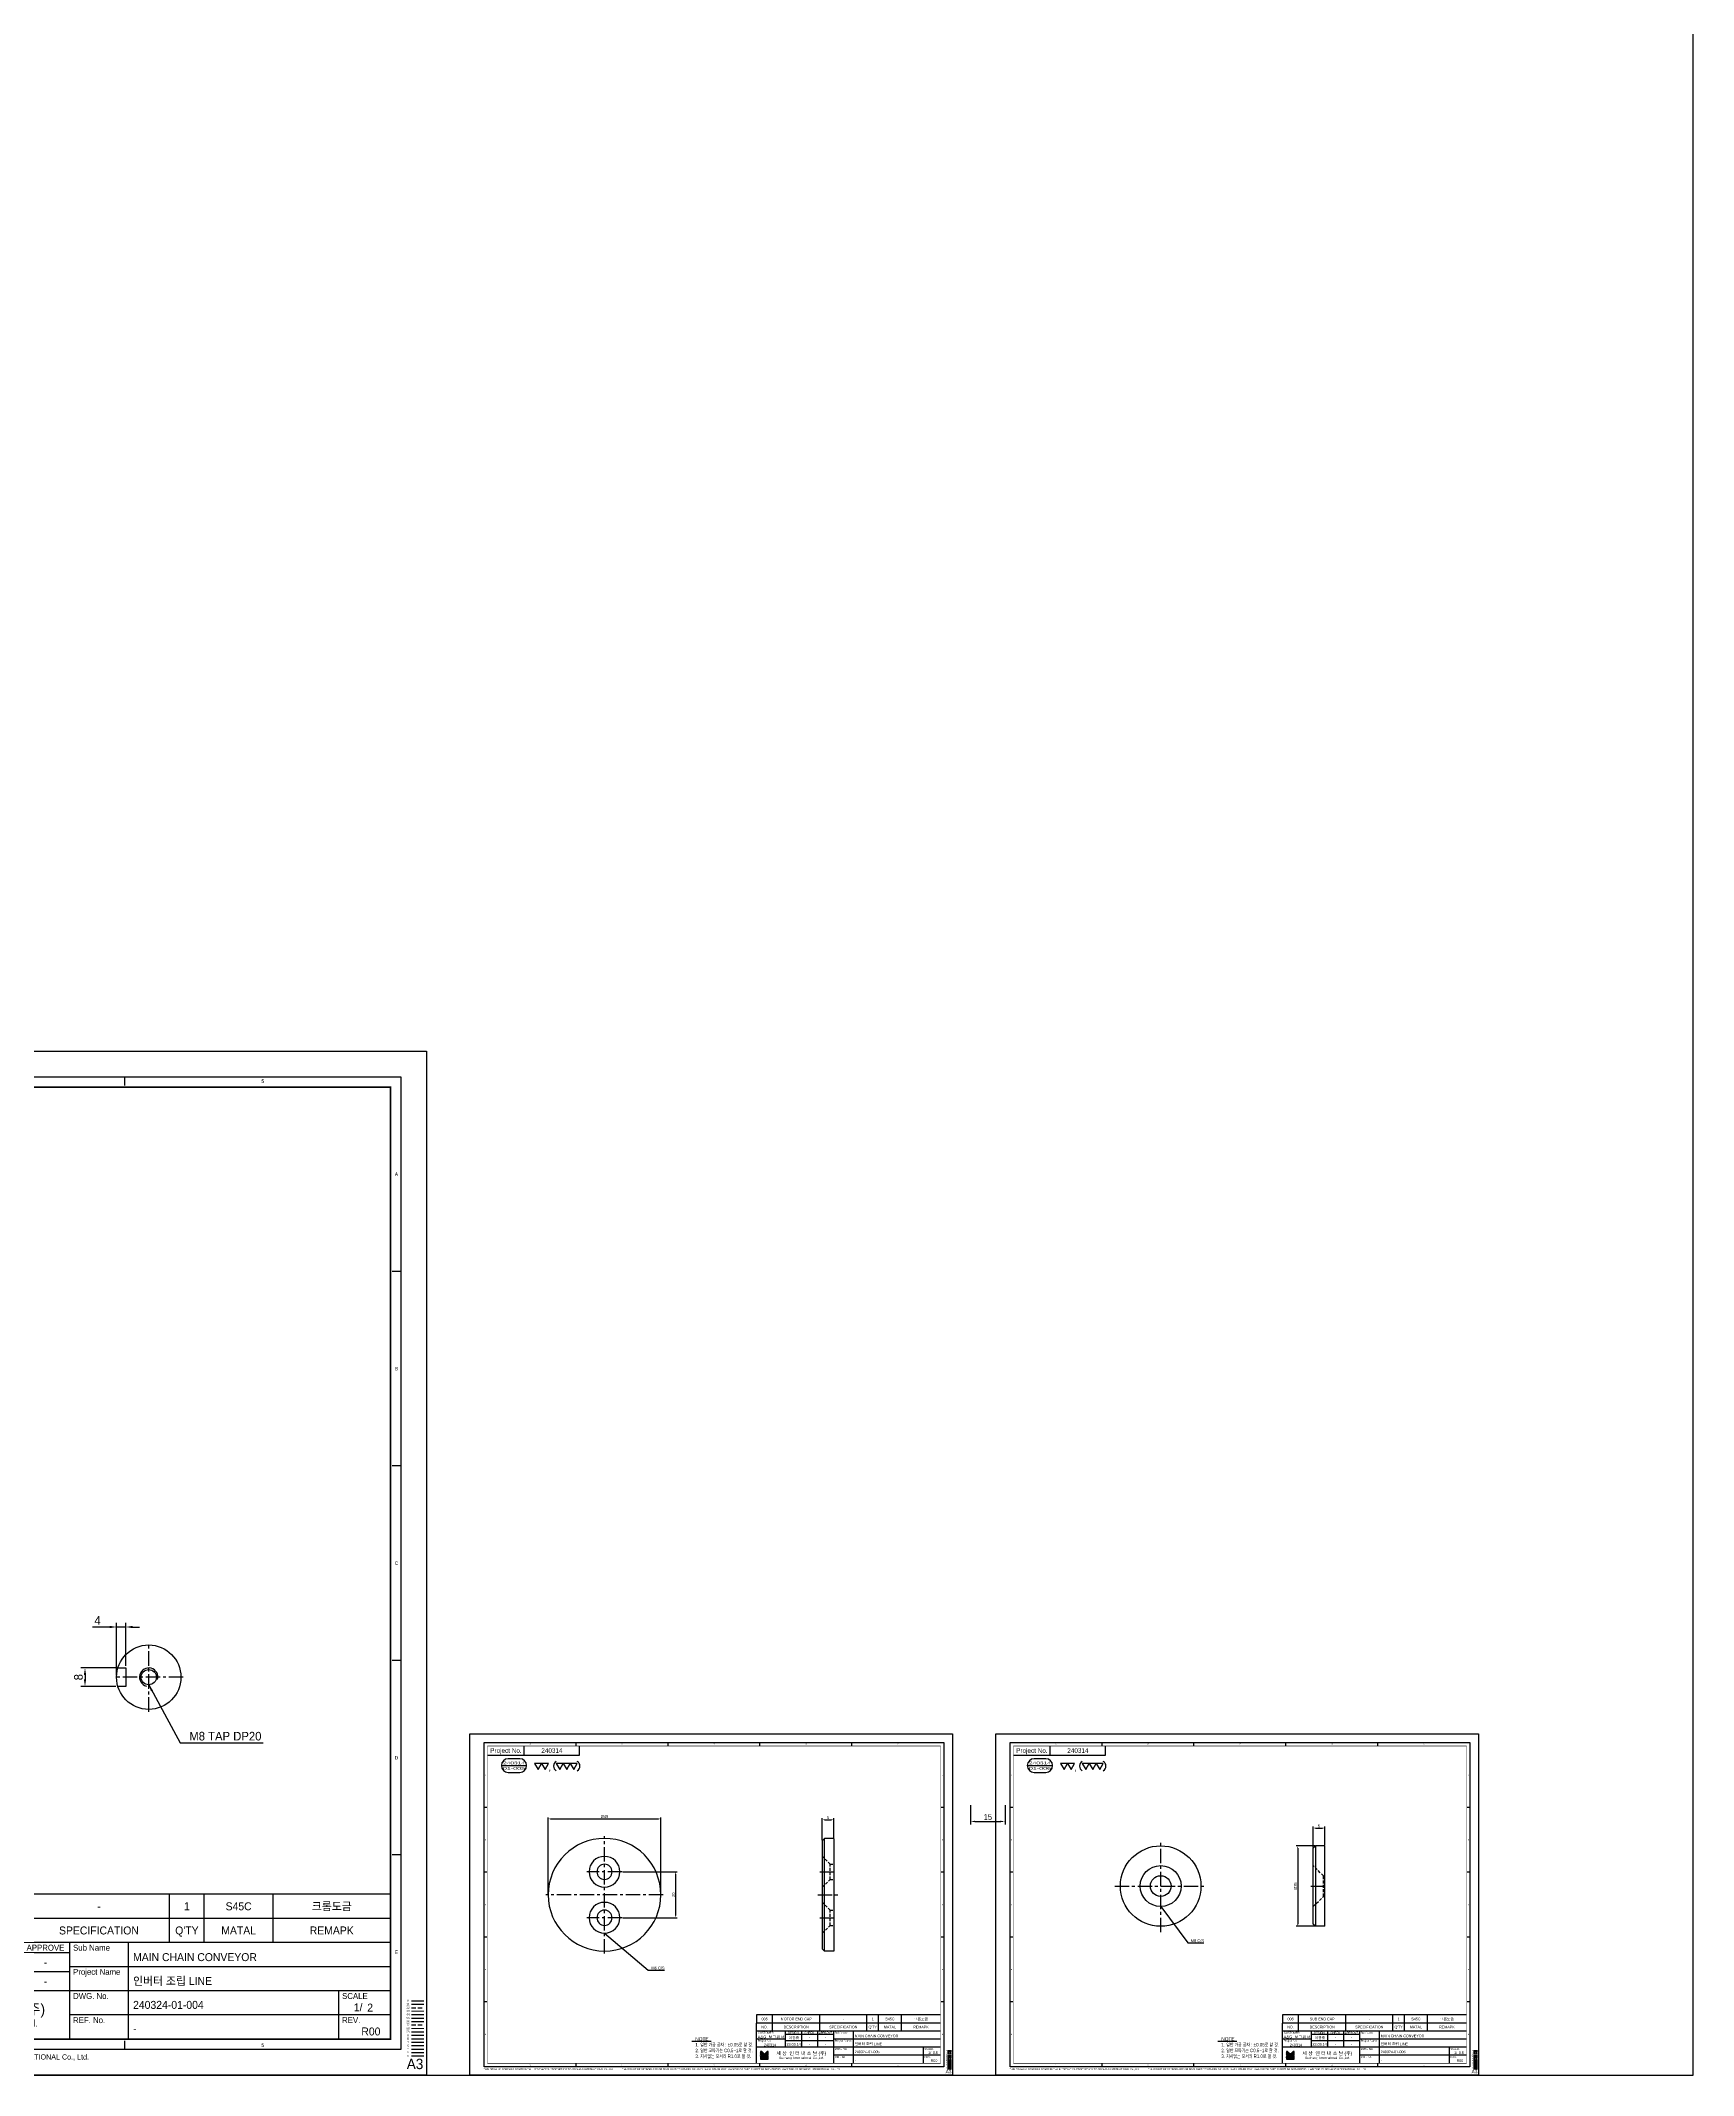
# Model space of a CAD drawing. Header units: inches. Extents: x 0 to 77285, y -118 to 40065.
# Drawn here: x 73954 to 74673, y -118 to 767 of the extents above; entities that cross this region are included whole.
import ezdxf
from ezdxf.enums import TextEntityAlignment as Align

# ---------------------------------------------------------------- set-up
doc = ezdxf.new("R2010")
doc.units = ezdxf.units.IN
doc.header["$LTSCALE"] = 5
doc.header["$MEASUREMENT"] = 0
for name, pattern in [('CENTER', [2, 1.25, -0.25, 0.25, -0.25]), ('HIDDEN', [0.375, 0.25, -0.125]), ('PHANTOM', [2.5, 1.25, -0.25, 0.25, -0.25, 0.25, -0.25])]:
    doc.linetypes.add(name, pattern=pattern)
for name, color, linetype in [('11', 1, 'CENTER'), ('22', 2, 'HIDDEN'), ('44', 4, 'Continuous'), ('55', 5, 'Continuous'), ('66', 6, 'PHANTOM'), ('77', 40, 'HIDDEN'), ('99', 181, 'Continuous'), ('A', 8, 'Continuous'), ('B', 123, 'Continuous'), ('D', 3, 'Continuous'), ('G', 231, 'Continuous'), ('T', 3, 'Continuous'), ('VV', 1, 'Continuous'), ('Y', 60, 'Continuous')]:
    doc.layers.add(name, color=color, linetype=linetype)
doc.layers.add('33', color=3, linetype='PHANTOM', lineweight=9)
doc.layers.add('88', color=35, linetype='Continuous', lineweight=5)
doc.styles.add('SCI', font='')
doc.styles.get('SCI').set_extended_font_data('Gulim')
doc.dimstyles.new('SCH', dxfattribs={"dimtxt": 2.5, "dimasz": 2, "dimexe": 1.25, "dimexo": 0.625, "dimtad": 1, "dimdec": 8, "dimtxsty": 'SCI', "dimcen": 2.5, "dimclrd": 4, "dimclre": 4, "dimclrt": 7, "dimadec": 8, "dimazin": 2, "dimtfac": 1, "dimtdec": 8, "dimtmove": 0, "dimatfit": 3, "dimfxl": 1, "dimarcsym": 0})

# ---------------------------------------------------------------- blocks, each defined once
blk = doc.blocks.new('A$Cac560e52')
for p, q in [((-4, 10), (-4, 13.42)), ((4, 10), (-4, 10)), ((4, 13.42), (4, 10))]:
    blk.add_line(p, q)
for radius in [14, 3.32]:
    blk.add_circle((0, 0), radius)
at = {"layer": '11'}
for p, q in [((0, -15), (0, 15)), ((-15, 0), (15, 0))]:
    blk.add_line(p, q, dxfattribs=at)
at = {"layer": 'T'}
blk.add_arc((0, 0), 4, 255, 165, dxfattribs=at)
blk = doc.blocks.new('A$Cce9cdc74')
for radius in [17.5, 8.9, 4.5]:
    blk.add_circle((0, 0), radius)
at = {"layer": '11'}
for p, q in [((0, -20), (0, 20)), ((-20, 0), (20, 0))]:
    blk.add_line(p, q, dxfattribs=at)
blk = doc.blocks.new('A$C184b4f30')
for centre, radius in [((0, -10), 24.5), ((0, 0), 6.7), ((0, 0), 3.3), ((0, -20), 6.7), ((0, -20), 3.3)]:
    blk.add_circle(centre, radius)
at = {"layer": '11'}
for p, q in [((0, -35.5), (0, 15.5)), ((-7.7, 0), (7.7, 0)), ((-25.5, -10), (25.5, -10)), ((-7.7, -20), (7.7, -20))]:
    blk.add_line(p, q, dxfattribs=at)
blk = doc.blocks.new('A$Cb686dc58')
for p, q in [((0, 17.5), (0, -17.5)), ((0, 17.5), (4, 17.5)), ((4, 17.5), (5, 16.5)), ((4, -17.5), (4, 17.5)), ((5, 16.5), (5, -16.5)), ((0, -17.5), (4, -17.5)), ((4, -17.5), (5, -16.5))]:
    blk.add_line(p, q)
at = {"layer": '11'}
blk.add_line((6, 0), (-1, 0), dxfattribs=at)
at = {"layer": '22'}
for p, q in [((5, 8.9), (0.6, 4.5)), ((0.6, 4.5), (0, 4.5)), ((0.6, 4.5), (0.6, -4.5)), ((0.6, -4.5), (0, -4.5)), ((0.6, -4.5), (5, -8.9))]:
    blk.add_line(p, q, dxfattribs=at)
blk = doc.blocks.new('J2')
for p, q in [((0, 2.25), (-2.6, 2.25)), ((-2.6, 2.25), (-1.3, 0)), ((-1.3, 0), (0, 2.25)), ((2.6, 2.25), (0, 2.25)), ((0, 2.25), (1.3, 0)), ((1.3, 0), (2.6, 2.25))]:
    blk.add_line(p, q)
blk = doc.blocks.new('J3')
for p, q in [((-3.9, 2.25), (-2.6, 0)), ((-1.3, 2.25), (-3.9, 2.25)), ((-2.6, 0), (-1.3, 2.25)), ((-1.3, 2.25), (0, 0)), ((1.3, 2.25), (-1.3, 2.25)), ((0, 0), (1.3, 2.25)), ((1.3, 2.25), (2.6, 0)), ((3.9, 2.25), (1.3, 2.25)), ((2.6, 0), (3.9, 2.25))]:
    blk.add_line(p, q)
blk = doc.blocks.new('A$C645fd8c3')
at = {"linetype": 'Continuous'}
h = blk.add_hatch(dxfattribs=at)
h.set_pattern_fill('ANSI31', color=5, scale=0.563055, style=0)
h.set_pattern_definition([(45, (-482.600826, -378.99261), (-0.04976753, 0.04976753), [])])
h.paths.add_polyline_path([(259.73, -279.27), (259.73, -276.17), (258.74, -276.17), (256.35, -278.56), (253.96, -276.17), (252.97, -276.17), (252.97, -279.27)])
h.paths.add_polyline_path([(252.97, -279.83), (252.97, -282.93), (259.73, -282.93), (259.73, -279.83)])
at = {"color": 2}
for p, q in [((12.5, -289.5), (12.5, -7.5)), ((12.5, -7.5), (412.5, -7.5)), ((92.5, -10), (92.5, -7.5)), ((172.5, -10), (172.5, -7.5)), ((252.5, -10), (252.5, -7.5)), ((332.5, -10), (332.5, -7.5)), ((412.5, -7.5), (412.5, -289.5)), ((15, -63.9), (12.5, -63.9)), ((412.5, -63.9), (410, -63.9)), ((15, -120.3), (12.5, -120.3)), ((412.5, -120.3), (410, -120.3)), ((15, -176.7), (12.5, -176.7)), ((412.5, -176.7), (410, -176.7)), ((15, -233.1), (12.5, -233.1)), ((412.5, -233.1), (410, -233.1)), ((92.5, -289.5), (92.5, -287)), ((172.5, -289.5), (172.5, -287)), ((252.5, -289.5), (252.5, -287)), ((332.5, -289.5), (332.5, -287)), ((412.5, -289.5), (12.5, -289.5))]:
    blk.add_line(p, q, dxfattribs=at)
at = {"color": 40}
for p, q in [((47.5, -18.5), (47.5, -10.5)), ((95.5, -18.5), (95.5, -10.5))]:
    blk.add_line(p, q, dxfattribs=at)
at = {"color": 7, "linetype": 'Continuous'}
blk.add_line((27.52, -27.62), (49.52, -27.62), dxfattribs=at)
for p, q in [((409.5, -244.5), (249.5, -244.5)), ((249.5, -244.5), (249.5, -251.5)), ((249.5, -286.5), (249.5, -251.5)), ((409.5, -251.5), (249.5, -251.5)), ((409.5, -258.5), (249.5, -258.5)), ((316.5, -258.5), (316.5, -286.5)), ((316.5, -261.5), (274.5, -261.5)), ((316.5, -267), (274.5, -267)), ((415.59, -275.4), (419.2, -275.4))]:
    blk.add_line(p, q)
at = {"color": 3}
for p, q in [((263.5, -251.5), (263.5, -244.5)), ((304.5, -251.5), (304.5, -244.5)), ((345.5, -251.5), (345.5, -244.5)), ((355.5, -251.5), (355.5, -244.5)), ((375.5, -251.5), (375.5, -244.5)), ((263.5, -258.5), (263.5, -251.5)), ((304.5, -258.5), (304.5, -251.5)), ((345.5, -258.5), (345.5, -251.5)), ((355.5, -258.5), (355.5, -251.5)), ((375.5, -258.5), (375.5, -251.5)), ((274.5, -258.5), (274.5, -272.5)), ((288.5, -258.5), (288.5, -272.5)), ((302.5, -258.5), (302.5, -272.5)), ((333.5, -258.5), (333.5, -286.5)), ((274.5, -265.5), (249.5, -265.5)), ((409.58, -265.5), (316.5, -265.5)), ((409.5, -272.5), (249.5, -272.5)), ((409.58, -279.5), (316.5, -279.5))]:
    blk.add_line(p, q, dxfattribs=at)
at = {"color": 5, "linetype": 'Continuous'}
for p, q in [((252.97, -276.17), (252.97, -279.27)), ((253.96, -276.17), (252.97, -276.17)), ((253.96, -276.17), (256.35, -278.56)), ((258.74, -276.17), (256.35, -278.56)), ((259.73, -276.17), (258.74, -276.17)), ((259.73, -279.27), (259.73, -276.17)), ((259.73, -279.27), (252.97, -279.27)), ((252.97, -279.83), (252.97, -282.93)), ((259.73, -279.83), (252.97, -279.83)), ((252.97, -282.93), (259.73, -282.93)), ((259.73, -282.93), (259.73, -279.83))]:
    blk.add_line(p, q, dxfattribs=at)
at = {"color": 40, "const_width": 0.5}
blk.add_lwpolyline([(15.5, -286.5), (15.5, -10.5), (409.5, -10.5), (409.5, -286.5)], close=True, dxfattribs=at)
at = {"color": 40}
blk.add_lwpolyline([(15.5, -18.5), (95.5, -18.5)], dxfattribs=at)
blk.add_lwpolyline([(33.52, -21.62, 1), (33.52, -33.62), (43.52, -33.62, 1), (43.52, -21.62)], format="xyb", close=True)
at = {"const_width": 0.257}
blk.add_lwpolyline([(193.31, -268.04), (209.91, -268.04)], dxfattribs=at)
at = {"color": 3}
blk.add_lwpolyline([(193.31, -267.35), (209.91, -267.35)], dxfattribs=at)
for centre, start, end in [((77.61, -27.99), 120, 240), ((91.22, -27.99), 300, 60)]:
    blk.add_arc(centre, 4.69, start, end)
at = {"layer": '11'}
blk.add_line((415.59, -276.4), (419.2, -276.4), dxfattribs=at)
at = {"layer": '22'}
blk.add_line((415.59, -277.4), (419.2, -277.4), dxfattribs=at)
at = {"layer": '33'}
blk.add_line((415.59, -278.4), (419.2, -278.4), dxfattribs=at)
at = {"layer": '44'}
blk.add_line((415.59, -279.4), (419.2, -279.4), dxfattribs=at)
at = {"layer": '55'}
blk.add_line((415.59, -280.4), (419.2, -280.4), dxfattribs=at)
at = {"layer": '66'}
blk.add_line((415.59, -281.4), (419.2, -281.4), dxfattribs=at)
at = {"layer": '77'}
blk.add_line((415.59, -282.4), (419.2, -282.4), dxfattribs=at)
at = {"layer": '88'}
blk.add_line((415.59, -283.4), (419.2, -283.4), dxfattribs=at)
at = {"layer": '99'}
blk.add_line((415.59, -284.4), (419.2, -284.4), dxfattribs=at)
at = {"layer": 'A'}
blk.add_line((415.59, -285.4), (419.2, -285.4), dxfattribs=at)
at = {"layer": 'B'}
blk.add_line((415.59, -286.4), (419.2, -286.4), dxfattribs=at)
at = {"layer": 'D'}
blk.add_line((415.59, -287.4), (419.2, -287.4), dxfattribs=at)
at = {"layer": 'Defpoints', "color": 1}
blk.add_lwpolyline([(0, -297), (0, 0), (420, 0), (420, -297)], close=True, dxfattribs=at)
at = {"layer": 'G'}
blk.add_line((415.59, -288.4), (419.2, -288.4), dxfattribs=at)
at = {"layer": 'T'}
for p, q in [((394.5, -272.5), (394.5, -286.5)), ((415.59, -289.4), (419.2, -289.4))]:
    blk.add_line(p, q, dxfattribs=at)
at = {"layer": 'VV'}
blk.add_line((415.59, -291.4), (419.2, -291.4), dxfattribs=at)
at = {"layer": 'Y'}
blk.add_line((415.59, -290.4), (419.2, -290.4), dxfattribs=at)
at = {"xscale": 2.34375, "yscale": 2.34375, "zscale": 2.34375}
for name, p in [('J2', (62.5, -31.03)), ('J3', (84.42, -31.03))]:
    blk.add_blockref(name, p, dxfattribs=at)
at = {"color": 2, "style": 'SCI'}
for s, p in [('1', (52.5, -8.75)), ('2', (132.5, -8.75)), ('3', (212.5, -8.75)), ('4', (292.5, -8.75)), ('5', (372.5, -8.75)), ('A', (13.75, -35.7)), ('A', (411.25, -35.7)), ('B', (13.75, -92.1)), ('B', (411.25, -92.1)), ('C', (13.75, -148.5)), ('C', (411.25, -148.5)), ('D', (13.75, -204.9)), ('D', (411.25, -204.9)), ('E', (13.75, -261.3)), ('E', (411.25, -261.3)), ('E', (411.25, -261.3)), ('1', (52.5, -288.25)), ('2', (132.5, -288.25)), ('3', (212.5, -288.25)), ('4', (292.5, -288.25)), ('5', (372.5, -288.25))]:
    blk.add_text(s, height=1, dxfattribs=at).set_placement(p, align=Align.MIDDLE_CENTER)
at = {"style": 'SCI'}
for s, height, p in [('Project No.', 4, (31.5, -14.5)), (',', 5.86, (69.61, -29.14)), ('NO.', 2.308, (256.5, -255)), ('DESCRIPTION', 2.3077, (284, -255)), ('DESIGN', 1.731, (281.5, -260)), ('CHECK', 1.731, (295.5, -260)), ('APPROVE', 1.731, (309.5, -260)), ('SPECIFICATION', 2.3077, (325, -255)), ("Q'TY", 2.308, (350.5, -255)), ('MATAL', 2.308, (365.5, -255)), ('REMAPK', 2.308, (392.5, -255)), ('이경중', 2.308, (282, -264.44)), ('-', 2.31, (295.5, -264.25)), ('-', 2.31, (309.5, -264.25)), ('세 창  인 터 내 쇼 날 (주)', 3.0296, (288.44, -277.82)), ('0', 0.6, (414.6, -275.37)), ('Sechang  International  Co.,Ltd.', 2.0198, (288.72, -281.87))]:
    blk.add_text(s, height=height, dxfattribs=at).set_placement(p, align=Align.MIDDLE_CENTER)
for s, height, p in [('CUSTOMER', 1.731, (250.65, -260)), ('Sub Name', 1.731, (317.5, -260)), ('Project No.', 1.7308, (250.5, -267)), ('Project Name', 1.7308, (317.5, -267)), ('DWG. No.', 1.731, (317.5, -274)), ('SCALE', 1.731, (395.5, -274)), ('REF. No.', 1.731, (317.5, -281)), ('REV.', 1.731, (395.5, -281))]:
    blk.add_text(s, height=height, dxfattribs=at).set_placement(p, align=Align.MIDDLE_LEFT)
at = {"color": 40, "style": 'SCI'}
for s, height, p in [('-', 2.31, (295.5, -269.75)), ('-', 2.31, (309.5, -269.75)), ('1/', 2.308, (400.15, -277.29))]:
    blk.add_text(s, height=height, dxfattribs=at).set_placement(p, align=Align.MIDDLE_CENTER)
at = {"color": 3, "linetype": 'Continuous', "style": 'SCI'}
for s, p in [('THIS DRAWING CONTAINS CONFIDENTIAL INFORMATION PROPRIETARY TO SECHANG INTERNATIONAL Co., Ltd  ', (12.11, -292.46)), ('IT MUST NOT BE REPRODUCED OR DISCLOSED TO OTHERS OR USED IN ANY OTHER WAY IN WHOLE OR PART EXCEPT AN AUTHORIZED IN WRITING BY SECHANG INTERNATIONAL Co., Ltd.', (131.88, -292.43))]:
    blk.add_text(s, height=1.5, dxfattribs=at).set_placement(p)
at = {"color": 2, "style": 'SCI'}
blk.add_text('A3', height=3, dxfattribs=at).set_placement((419.05, -296.11), align=Align.BOTTOM_RIGHT)
at = {"color": 40, "insert": (196.28, -263.89), "char_height": 3, "attachment_point": 1, "style": 'SCI'}
blk.add_mtext_dynamic_manual_height_columns('NOTE{\\W0.8;\\P1. 일반 가공 공차 : %%P0.05로 할 것.\\P2. 일반 모따기는 C0.5~1로 할 것.\\P3. 지시없는 모서리 R1.0로 할 것.}', width=205.982, gutter_width=1.29, heights=[0], dxfattribs=at)
at = {"layer": '11', "style": 'SCI'}
blk.add_text('11', height=0.6, dxfattribs=at).set_placement((414.6, -276.37), align=Align.MIDDLE_CENTER)
at = {"layer": '22', "style": 'SCI'}
blk.add_text('22', height=0.6, dxfattribs=at).set_placement((414.6, -277.37), align=Align.MIDDLE_CENTER)
at = {"layer": '33', "style": 'SCI'}
blk.add_text('33', height=0.6, dxfattribs=at).set_placement((414.6, -278.37), align=Align.MIDDLE_CENTER)
at = {"layer": '44', "style": 'SCI'}
blk.add_text('44', height=0.6, dxfattribs=at).set_placement((414.6, -279.37), align=Align.MIDDLE_CENTER)
at = {"layer": '55', "style": 'SCI'}
blk.add_text('55', height=0.6, dxfattribs=at).set_placement((414.6, -280.37), align=Align.MIDDLE_CENTER)
at = {"layer": '66', "style": 'SCI'}
blk.add_text('66', height=0.6, dxfattribs=at).set_placement((414.6, -281.37), align=Align.MIDDLE_CENTER)
at = {"layer": '77', "style": 'SCI'}
blk.add_text('77', height=0.6, dxfattribs=at).set_placement((414.6, -282.37), align=Align.MIDDLE_CENTER)
at = {"layer": '88', "style": 'SCI'}
blk.add_text('88', height=0.6, dxfattribs=at).set_placement((414.6, -283.37), align=Align.MIDDLE_CENTER)
at = {"layer": '99', "style": 'SCI'}
blk.add_text('99', height=0.6, dxfattribs=at).set_placement((414.6, -284.37), align=Align.MIDDLE_CENTER)
at = {"layer": 'A', "style": 'SCI'}
blk.add_text('A', height=0.6, dxfattribs=at).set_placement((414.6, -285.37), align=Align.MIDDLE_CENTER)
at = {"layer": 'B', "style": 'SCI'}
blk.add_text('B', height=0.6, dxfattribs=at).set_placement((414.6, -286.37), align=Align.MIDDLE_CENTER)
at = {"layer": 'D', "style": 'SCI'}
blk.add_text('D', height=0.6, dxfattribs=at).set_placement((414.6, -287.37), align=Align.MIDDLE_CENTER)
at = {"layer": 'G', "style": 'SCI'}
blk.add_text('G', height=0.6, dxfattribs=at).set_placement((414.6, -288.37), align=Align.MIDDLE_CENTER)
at = {"layer": 'T', "style": 'SCI'}
blk.add_text('T', height=0.6, dxfattribs=at).set_placement((414.6, -289.37), align=Align.MIDDLE_CENTER)
at = {"layer": 'VV', "style": 'SCI'}
blk.add_text('V', height=0.6, dxfattribs=at).set_placement((414.6, -291.37), align=Align.MIDDLE_CENTER)
at = {"layer": 'Y', "style": 'SCI'}
blk.add_text('Y', height=0.6, dxfattribs=at).set_placement((414.6, -290.37), align=Align.MIDDLE_CENTER)
blk = doc.blocks.new('*D900')
at = {"color": 4, "lineweight": -2, "transparency": 16777216}
for p, q in [((73986.6, 59.04), (73971.38, 59.04)), ((73973.25, 56.04), (73973.25, 54.04)), ((73986.6, 51.04), (73971.38, 51.04))]:
    blk.add_line(p, q, dxfattribs=at)
at = {"color": 4, "transparency": 16777216}
for points in [[(73972.75, 56.04), (73973.75, 56.04), (73973.25, 59.04)], [(73972.75, 54.04), (73973.75, 54.04), (73973.25, 51.04)]]:
    blk.add_solid(points, dxfattribs=at)
at = {"layer": 'Defpoints', "color": 0, "transparency": 16777216}
for p in [(73987.54, 59.04), (73973.25, 51.04), (73987.54, 51.04)]:
    blk.add_point(p, dxfattribs=at)
at = {"color": 7, "transparency": 16777216, "insert": (73970.39, 55.04), "char_height": 3.75, "attachment_point": 5, "rotation": 90, "style": 'SCI'}
blk.add_mtext('8', dxfattribs=at)
blk = doc.blocks.new('*D901')
at = {"color": 4, "lineweight": -2, "transparency": 16777216}
for p, q in [((73983.95, 76.86), (73976.45, 76.86)), ((73986.95, 55.97), (73986.95, 78.74)), ((73990.95, 76.86), (73986.95, 76.86)), ((73990.95, 59.97), (73990.95, 78.74)), ((73993.95, 76.86), (73996.95, 76.86))]:
    blk.add_line(p, q, dxfattribs=at)
at = {"color": 4, "transparency": 16777216}
for points in [[(73983.95, 77.36), (73983.95, 76.36), (73986.95, 76.86)], [(73993.95, 77.36), (73993.95, 76.36), (73990.95, 76.86)]]:
    blk.add_solid(points, dxfattribs=at)
at = {"layer": 'Defpoints', "color": 0, "transparency": 16777216}
for p in [(73986.95, 76.86), (73986.95, 55.04), (73990.95, 59.04)]:
    blk.add_point(p, dxfattribs=at)
at = {"color": 7, "transparency": 16777216, "insert": (73978.7, 79.72), "char_height": 3.75, "attachment_point": 5, "style": 'SCI'}
blk.add_mtext('4', dxfattribs=at)
blk = doc.blocks.new('A$C0a433738')
for p, q in [((0, 0), (49, 0)), ((0, 0), (0, -4)), ((49, 0), (49, -4)), ((1, -5), (0, -4)), ((49, -4), (0, -4)), ((1, -5), (48, -5)), ((48, -5), (49, -4))]:
    blk.add_line(p, q)
at = {"layer": '11'}
for p, q in [((14.5, -6), (14.5, 1)), ((24.5, -7), (24.5, 2)), ((34.5, -6), (34.5, 1))]:
    blk.add_line(p, q, dxfattribs=at)
at = {"layer": '22'}
for p, q in [((11.2, -1.6), (11.2, 0)), ((17.8, -1.6), (17.8, 0)), ((31.2, -1.6), (31.2, 0)), ((37.8, -1.6), (37.8, 0)), ((11.2, -1.6), (7.8, -5)), ((17.8, -1.6), (11.2, -1.6)), ((21.2, -5), (17.8, -1.6)), ((31.2, -1.6), (27.8, -5)), ((37.8, -1.6), (31.2, -1.6)), ((41.2, -5), (37.8, -1.6))]:
    blk.add_line(p, q, dxfattribs=at)
blk = doc.blocks.new('*D893')
at = {"color": 4, "lineweight": -2, "transparency": 16777216}
for p, q in [((74207.2, -29.6), (74230.76, -29.6)), ((74230.13, -30.6), (74230.13, -48.6)), ((74207.2, -49.6), (74230.76, -49.6))]:
    blk.add_line(p, q, dxfattribs=at)
at = {"color": 4, "transparency": 16777216}
for points in [[(74229.96, -30.6), (74230.3, -30.6), (74230.13, -29.6)], [(74229.96, -48.6), (74230.3, -48.6), (74230.13, -49.6)]]:
    blk.add_solid(points, dxfattribs=at)
at = {"layer": 'Defpoints', "color": 0, "transparency": 16777216}
for p in [(74206.89, -29.6), (74206.89, -49.6), (74230.13, -49.6)]:
    blk.add_point(p, dxfattribs=at)
at = {"color": 7, "transparency": 16777216, "insert": (74229.18, -39.6), "char_height": 1.25, "attachment_point": 5, "rotation": 90, "style": 'SCI'}
blk.add_mtext('20', dxfattribs=at)
blk = doc.blocks.new('*D894')
at = {"color": 4, "lineweight": -2, "transparency": 16777216}
for p, q in [((74174.69, -39.29), (74174.69, -5.98)), ((74175.69, -6.6), (74222.69, -6.6)), ((74223.69, -39.29), (74223.69, -5.98))]:
    blk.add_line(p, q, dxfattribs=at)
at = {"color": 4, "transparency": 16777216}
for points in [[(74175.69, -6.44), (74175.69, -6.77), (74174.69, -6.6)], [(74222.69, -6.44), (74222.69, -6.77), (74223.69, -6.6)]]:
    blk.add_solid(points, dxfattribs=at)
at = {"layer": 'Defpoints', "color": 0, "transparency": 16777216}
for p in [(74223.69, -6.6), (74174.69, -39.6), (74223.69, -39.6)]:
    blk.add_point(p, dxfattribs=at)
at = {"color": 7, "transparency": 16777216, "insert": (74199.19, -5.62), "char_height": 1.25, "attachment_point": 5, "style": 'SCI'}
blk.add_mtext('%%C49', dxfattribs=at)
blk = doc.blocks.new('*D895')
at = {"color": 4, "lineweight": -2, "transparency": 16777216}
for p, q in [((74293.9, -15.79), (74293.9, -6.33)), ((74294.9, -6.96), (74297.9, -6.96)), ((74298.9, -14.79), (74298.9, -6.33))]:
    blk.add_line(p, q, dxfattribs=at)
at = {"color": 4, "transparency": 16777216}
for points in [[(74294.9, -6.79), (74294.9, -7.12), (74293.9, -6.96)], [(74297.9, -6.79), (74297.9, -7.12), (74298.9, -6.96)]]:
    blk.add_solid(points, dxfattribs=at)
at = {"layer": 'Defpoints', "color": 0, "transparency": 16777216}
for p in [(74298.9, -6.96), (74293.9, -16.1), (74298.9, -15.1)]:
    blk.add_point(p, dxfattribs=at)
at = {"color": 7, "transparency": 16777216, "insert": (74296.4, -6), "char_height": 1.25, "attachment_point": 5, "style": 'SCI'}
blk.add_mtext('5', dxfattribs=at)
blk = doc.blocks.new('*D896')
at = {"color": 4, "lineweight": -2, "transparency": 16777216}
for p, q in [((74507.43, -19.01), (74507.43, -9.95)), ((74508.43, -10.58), (74511.43, -10.58)), ((74512.43, -18.01), (74512.43, -9.95))]:
    blk.add_line(p, q, dxfattribs=at)
at = {"color": 4, "transparency": 16777216}
for points in [[(74508.43, -10.41), (74508.43, -10.75), (74507.43, -10.58)], [(74511.43, -10.41), (74511.43, -10.75), (74512.43, -10.58)]]:
    blk.add_solid(points, dxfattribs=at)
at = {"layer": 'Defpoints', "color": 0, "transparency": 16777216}
for p in [(74512.43, -10.58), (74507.43, -19.32), (74512.43, -18.32)]:
    blk.add_point(p, dxfattribs=at)
at = {"color": 7, "transparency": 16777216, "insert": (74509.93, -9.63), "char_height": 1.25, "attachment_point": 5, "style": 'SCI'}
blk.add_mtext('5', dxfattribs=at)
blk = doc.blocks.new('*D897')
at = {"color": 4, "lineweight": -2, "transparency": 16777216}
for p, q in [((74508.12, -18.32), (74500.04, -18.32)), ((74500.67, -19.32), (74500.67, -52.32)), ((74508.12, -53.32), (74500.04, -53.32))]:
    blk.add_line(p, q, dxfattribs=at)
at = {"color": 4, "transparency": 16777216}
for points in [[(74500.5, -19.32), (74500.84, -19.32), (74500.67, -18.32)], [(74500.5, -52.32), (74500.84, -52.32), (74500.67, -53.32)]]:
    blk.add_solid(points, dxfattribs=at)
at = {"layer": 'Defpoints', "color": 0, "transparency": 16777216}
for p in [(74508.43, -18.32), (74500.67, -53.32), (74508.43, -53.32)]:
    blk.add_point(p, dxfattribs=at)
at = {"color": 7, "transparency": 16777216, "insert": (74499.69, -35.82), "char_height": 1.25, "attachment_point": 5, "rotation": 90, "style": 'SCI'}
blk.add_mtext('%%C35', dxfattribs=at)
blk = doc.blocks.new('*D2528')
at = {"color": 4, "lineweight": -2, "transparency": 16777216}
for p, q in [((74358.39, -0.63), (74358.39, -8.98)), ((74360.39, -7.73), (74371.39, -7.73)), ((74373.39, -0.63), (74373.39, -8.98))]:
    blk.add_line(p, q, dxfattribs=at)
at = {"color": 4, "transparency": 16777216}
for points in [[(74360.39, -7.39), (74360.39, -8.06), (74358.39, -7.73)], [(74371.39, -7.39), (74371.39, -8.06), (74373.39, -7.73)]]:
    blk.add_solid(points, dxfattribs=at)
at = {"layer": 'Defpoints', "color": 0, "transparency": 16777216}
for p in [(74358.39, 0), (74373.39, 0), (74373.39, -7.73)]:
    blk.add_point(p, dxfattribs=at)
at = {"color": 7, "transparency": 16777216, "insert": (74365.89, -5.82), "char_height": 2.5, "attachment_point": 5, "style": 'SCI'}
blk.add_mtext('15', dxfattribs=at)

msp = doc.modelspace()

# ---------------------------------------------------------------- linework, layer by layer
msp.add_lwpolyline([(71277.07583024, -118.1249999), (74672.72150039, -118.1249999), (74672.72150039, 786.47465905), (71277.07583024, 786.47465905)], close=True)
at = {"layer": 'Defpoints'}
for p, q in [((74121.81003237, -118.1249999), (74140.56003237, -118.1249999)), ((74350.56003237, -118.1249999), (74369.31003237, -118.1249999))]:
    msp.add_line(p, q, dxfattribs=at)

# ---------------------------------------------------------------- block references
at = {"color": 3}
for p, xscale, yscale, zscale in [((73491.81003237, 327.3750001), 1.5, 1.5, 1.5), ((74140.56003237, 30.3750001), 0.5, 0.5, 0.5), ((74369.31003237, 30.3750001), 0.5, 0.5, 0.5)]:
    msp.add_blockref('A$C645fd8c3', p, dxfattribs=dict(at, xscale=xscale, yscale=yscale, zscale=zscale))
for name, p, rotation in [('A$Cac560e52', (74000.95144807, 55.03515784), 90), ('A$C0a433738', (74298.89904787, -15.09875719), 270), ('A$Cb686dc58', (74512.43154034, -35.82441046), 180)]:
    msp.add_blockref(name, p, dxfattribs=dict(rotation=rotation))
at = {"xscale": -1}
msp.add_blockref('A$C184b4f30', (74199.18772057, -29.59875719), dxfattribs=at)
msp.add_blockref('A$Cce9cdc74', (74441.07525637, -35.82441046))

# ---------------------------------------------------------------- texts
at = {"style": 'SCI'}
for s, width, p, p2 in [('240314', 1.63101, (74155.02161854, 17.07940858), (74164.59918842, 17.07940858)), ('240314', 1.63101, (74383.77161854, 17.07940858), (74393.34918842, 17.07940858)), ('01-005', 1.60732, (74155.02161854, 14.75989446), (74164.59918842, 14.75989446)), ('01-006', 1.60732, (74383.77161854, 14.75989446), (74393.34918842, 14.75989446))]:
    msp.add_text(s, height=1.25, dxfattribs=dict(at, width=width)).set_placement(p, p2, align=Align.FIT)
for s, height, p in [('240314', 2, (74176.31003237, 23.1250001)), ('240314', 2, (74405.06003237, 23.1250001)), ('1', 3.46153846, (74017.56003237, -44.6249999)), ('S45C', 3.461538462, (74040.06003237, -44.6249999)), ('크롬도금', 3.461538462, (74080.56003237, -44.6249999)), ('-', 3.46153846, (73979.31003237, -44.6249999)), ('005', 1.153846154, (74268.81003237, -93.6249999)), ('MOTOR END CAP', 1.1538461538, (74282.56003237, -93.62499577)), ('-', 1.15384615, (74303.06003237, -93.6249999)), ('1', 1.15384615, (74315.81003237, -93.6249999)), ('S45C', 1.153846154, (74323.31003237, -93.6249999)), ('크롬도금', 1.153846154, (74336.81003237, -93.6249999)), ('006', 1.153846154, (74497.56003237, -93.6249999)), ('SUB END CAP', 1.1538461538, (74511.31003237, -93.62499577)), ('-', 1.15384615, (74531.81003237, -93.6249999)), ('1', 1.15384615, (74544.56003237, -93.6249999)), ('S45C', 1.153846154, (74552.06003237, -93.6249999)), ('크롬도금', 1.153846154, (74565.56003237, -93.6249999))]:
    msp.add_text(s, height=height, dxfattribs=at).set_placement(p, align=Align.MIDDLE_CENTER)
at = {"color": 40, "style": 'SCI'}
for s, height, p in [('MAIN CHAIN CONVEYOR', 3.4615384615, (73994.15361306, -66.72115374)), ('인버터 조립 LINE', 3.4615384615, (73994.15361306, -77.10576913)), ('240324-01-004', 3.4615384615, (73994.15361306, -87.49038451)), ('2', 3.46153846, (74095.99594178, -88.67307682)), ('-', 3.46153846, (73994.15361306, -97.8749999)), ('인버터 조립 LINE', 1.1538461538, (74308.0078926, -104.45192298)), ('MAIN CHAIN CONVEYOR', 1.1538461538, (74308.0078926, -100.99038451)), ('인버터 조립 LINE', 1.1538461538, (74536.7578926, -104.45192298)), ('MAIN CHAIN CONVEYOR', 1.1538461538, (74536.7578926, -100.99038451)), ('-', 1.15384615, (74308.0078926, -111.3749999)), ('240324-01-005', 1.1538461538, (74308.0078926, -107.91346144)), ('0.5', 1.153846154, (74341.95533551, -108.30769221)), ('-', 1.15384615, (74536.7578926, -111.3749999)), ('240324-01-006', 1.1538461538, (74536.7578926, -107.91346144)), ('0.5', 1.153846154, (74570.70533551, -108.30769221))]:
    msp.add_text(s, height=height, dxfattribs=at).set_placement(p, align=Align.MIDDLE_LEFT)
for s, height, p in [('R00', 3.461538462, (74097.57926314, -99.05769221)), ('240314', 1.153846154, (74271.16496033, -104.94230759)), ('23.03.14', 1.153846154, (74281.43148991, -104.68269221)), ('240314', 1.153846154, (74499.91496033, -104.94230759)), ('23.03.14', 1.153846154, (74510.18148991, -104.68269221)), ('R00', 1.153846154, (74342.48310929, -111.76923067)), ('R00', 1.153846154, (74571.23310929, -111.76923067))]:
    msp.add_text(s, height=height, dxfattribs=at).set_placement(p, align=Align.MIDDLE_CENTER)
at = {"color": 40, "style": 'SCI', "width": 1.12551}
for p, p2 in [((74265.78878141, -102.02718836), (74277.48022488, -102.02718836)), ((74494.53878141, -102.02718836), (74506.23022488, -102.02718836))]:
    msp.add_text('A&G_보그워너', height=1.153846154, dxfattribs=at).set_placement(p, p2, align=Align.FIT)
at = {"color": 7, "attachment_point": 7, "style": 'SCI'}
for s, insert, char_height in [('M8 TAP DP20', (74018.6216023, 27.45151535), 3.75), ('M8 C/S', (74454.15377282, -60.22387032), 1.25), ('M6 C/S', (74219.53693755, -72.11143848), 1.25)]:
    msp.add_mtext(s, dxfattribs=dict(at, insert=insert, char_height=char_height))

# ---------------------------------------------------------------- dimensions: what is measured, and where the dimension line sits
for base, p1, p2, override, picture, middle in [((73986.95144807, 76.86091697), (73990.95144807, 59.03515784), (73986.95144807, 55.03515784), {"dimscale": 1.5}, '*D901', (73978.70069907, 79.72335039)), ((74298.8990478673, -6.9574189748), (74293.8990478673, -16.0987571896), (74298.8990478673, -15.0987571896), {"dimscale": 0.5}, '*D895', (74296.3990478673, -6.0049389481)), ((74373.3920256601, -7.7269406573), (74358.3920256601, 0), (74373.3920256601, 0), {"dimcen": 1}, '*D2528', (74365.8920256601, -5.8169872619)), ((74512.4315403398, -10.5783935607), (74507.4315403398, -19.324410457), (74512.4315403398, -18.324410457), {"dimscale": 0.5}, '*D896', (74509.9315403398, -9.6259135341))]:
    dim = msp.add_linear_dim(base=base, p1=p1, p2=p2, dimstyle='SCH', override=override)
    dim.commit()
    dim.dimension.update_dxf_attribs({"geometry": picture, "text_midpoint": middle})
for base, p1, p2, override, picture, middle in [((73973.2547927404, 51.0351578412), (73987.5350402084, 59.0351578412), (73987.5350402084, 51.0351578412), {"dimscale": 1.5}, '*D900', (73970.3948559894, 55.0351578412)), ((74230.1316186925, -49.5987571896), (74206.887720572, -29.5987571896), (74206.887720572, -49.5987571896), {"dimscale": 0.5}, '*D893', (74229.1783064422, -39.5987571897))]:
    dim = msp.add_linear_dim(base=base, p1=p1, p2=p2, angle=90, dimstyle='SCH', override=override)
    dim.commit()
    dim.dimension.update_dxf_attribs({"geometry": picture, "text_midpoint": middle})
dim = msp.add_linear_dim(base=(74223.687720572, -6.6044011525), p1=(74174.687720572, -39.5987571896), p2=(74223.687720572, -39.5987571896), text='%%C<>', dimstyle='SCH', override={"dimscale": 0.5})
dim.commit()
dim.dimension.update_dxf_attribs({"geometry": '*D894', "text_midpoint": (74199.187720572, -5.6186321778)})
dim = msp.add_linear_dim(base=(74500.6699553622, -53.324410457), p1=(74508.4315403398, -18.324410457), p2=(74508.4315403398, -53.324410457), angle=90, text='%%C<>', dimstyle='SCH', override={"dimscale": 0.5})
dim.commit()
dim.dimension.update_dxf_attribs({"geometry": '*D897', "text_midpoint": (74499.6850186112, -35.8244104571)})

# ---------------------------------------------------------------- leaders
at = {"annotation_type": 0, "has_hookline": 1, "hookline_direction": 0}
for points, override, text_width in [([(74000.95144807, 51.71174019), (74014.6841023, 26.51401535), (74017.6841023, 26.51401535)], {"dimscale": 1.5}, 32.05226365), ([(74441.07525637, -44.72441046), (74452.84127282, -60.53637032), (74453.84127282, -60.53637032)], {"dimscale": 0.5, "dimgap": 0.625, "dimtad": 1}, 5.68408788), ([(74199.18772057, -56.29875719), (74218.22443755, -72.42393848), (74219.22443755, -72.42393848)], {"dimscale": 0.5, "dimgap": 0.625, "dimtad": 1}, 5.68408788)]:
    msp.add_leader(points, dimstyle='SCH', override=override, dxfattribs=dict(at, text_width=text_width))

doc.saveas('drawing.dxf')
